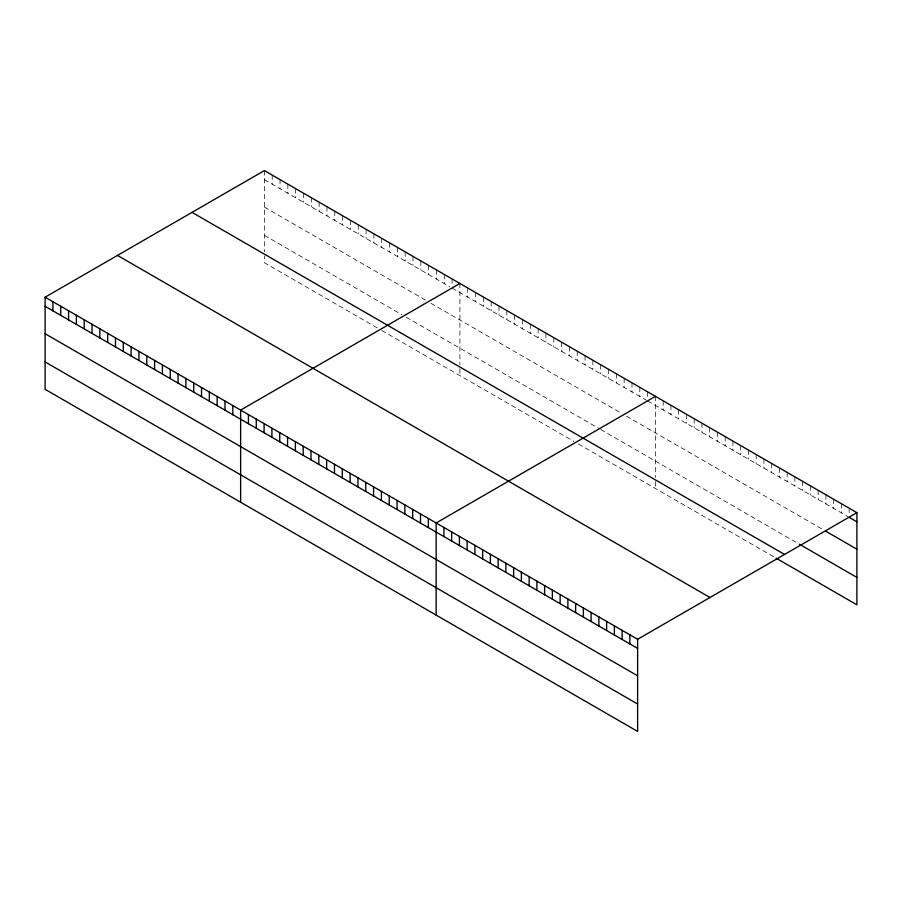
<?xml version="1.0" encoding="UTF-8"?>
<svg xmlns="http://www.w3.org/2000/svg" width="902" height="902" viewBox="0 0 902 902"><rect width="100%" height="100%" fill="white"/><g stroke="black" fill="none" stroke-linecap="round" stroke-linejoin="round"><path stroke-width="0.68" stroke-dasharray="4.51 3.38" d="M264.387 170.591L264.387 251.771M264.387 179.712L449.861 286.791M452.094 288.088L646.508 400.33M647.625 400.973L848.049 516.688M264.387 207.11L426.398 300.637M430.874 303.219L620.813 412.879M626.394 416.104L823.695 530.015M264.387 235.332L401.818 314.674M406.283 317.256L599.582 428.856M600.698 429.499L798.236 543.545M377.239 327.877L264.387 262.719L264.387 255.875M381.704 330.459L573.886 441.405M578.351 443.987L774.987 557.515M849.154 508.198L849.154 514.715M841.408 503.722L841.408 512.843M833.651 499.246L833.651 508.378M825.905 494.781L825.905 503.902M818.159 490.305L818.159 499.426M810.413 485.828L810.413 494.95M802.667 481.352L802.667 490.485M794.91 476.887L794.91 486.009M787.164 472.411L787.164 481.533M779.418 467.935L779.418 477.057M771.672 463.459L771.672 472.592M763.926 458.994L763.926 468.115M756.169 454.518L756.169 463.639M748.423 450.042L748.423 459.163M740.677 445.565L740.677 454.698M732.931 441.089L732.931 450.222M725.185 436.624L725.185 445.746M717.428 432.148L717.428 441.27M709.682 427.672L709.682 436.805M701.936 423.196L701.936 432.329M694.19 418.731L694.19 427.852M686.445 414.255L686.445 423.376M678.687 409.779L678.687 418.911M670.941 405.302L670.941 414.435M663.196 400.838L663.196 409.959M655.45 396.361L655.45 477.541M655.45 481.645L655.45 488.501M647.625 391.84L647.625 398.368M639.8 387.33L639.8 396.452M631.986 382.82L631.986 391.942M624.161 378.299L624.161 387.42M616.337 373.789L616.337 382.91M608.523 369.268L608.523 378.4M600.698 364.758L600.698 373.879M592.873 360.236L592.873 369.369M585.06 355.726L585.06 364.848M577.235 351.205L577.235 360.338M569.41 346.695L569.41 355.816M561.596 342.174L561.596 351.306M553.772 337.664L553.772 346.785M545.947 333.142L545.947 342.275M538.133 328.632L538.133 337.754M530.308 324.111L530.308 333.244M522.483 319.601L522.483 328.723M514.67 315.08L514.67 324.213M506.845 310.57L506.845 319.691M499.02 306.049L499.02 315.181M491.207 301.539L491.207 310.66M483.382 297.017L483.382 306.15M475.557 292.507L475.557 301.629M467.743 287.986L467.743 297.119M459.919 283.476L459.919 364.656M459.919 368.76L459.919 375.615M452.094 278.955L452.094 286.78M444.28 274.445L444.28 283.566M436.455 269.923L436.455 279.056M428.63 265.413L428.63 274.535M420.817 260.892L420.817 270.025M412.992 256.382L412.992 265.504M405.167 251.861L405.167 260.994M397.354 247.351L397.354 256.472M389.529 242.83L389.529 251.962M381.704 238.32L381.704 247.441M373.89 233.798L373.89 242.931M366.065 229.288L366.065 238.41M358.241 224.778L358.241 233.9M350.427 220.257L350.427 229.379M342.602 215.747L342.602 224.869M334.777 211.226L334.777 220.359M326.964 206.716L326.964 215.837M319.139 202.195L319.139 211.327M311.314 197.685L311.314 206.806M303.5 193.163L303.5 202.296M295.676 188.653L295.676 197.775M287.851 184.132L287.851 193.265M280.037 179.622L280.037 188.744M272.212 175.101L272.212 184.233"/><path stroke-width="1.35" d="M45.1 297.198L637.613 639.281L637.613 731.409L45.1 389.326L45.1 297.198L264.387 170.591L856.9 512.674L856.9 604.802L776.092 558.158M459.919 283.476L240.631 410.083L240.631 502.222M655.45 396.361L436.151 522.968L436.151 615.108M637.613 639.281L856.9 512.674M849.154 517.32L856.9 521.796M825.905 531.301L856.9 549.194M799.341 544.177L856.9 577.415M192.025 212.365L784.537 554.448M117.463 255.413L709.975 597.496M45.1 306.319L637.613 648.403M45.1 333.717L637.613 675.801M45.1 361.939L637.613 704.022M629.855 634.805L629.855 643.927M622.109 630.329L622.109 639.45M614.363 625.853L614.363 634.985M606.618 621.388L606.618 630.509M598.872 616.912L598.872 626.033M591.114 612.435L591.114 621.557M583.368 607.959L583.368 617.092M575.623 603.483L575.623 612.616M567.877 599.018L567.877 608.14M560.131 594.542L560.131 603.663M552.374 590.066L552.374 599.199M544.628 585.59L544.628 594.722M536.882 581.125L536.882 590.246M529.136 576.649L529.136 585.77M521.39 572.172L521.39 581.305M513.633 567.696L513.633 576.829M505.887 563.231L505.887 572.353M498.141 558.755L498.141 567.877M490.395 554.279L490.395 563.412M482.649 549.803L482.649 558.936M474.892 545.338L474.892 554.459M467.146 540.862L467.146 549.983M459.4 536.386L459.4 545.518M451.654 531.909L451.654 541.042M443.908 527.444L443.908 536.566M428.337 518.447L428.337 527.58M420.512 513.937L420.512 523.059M412.688 509.427L412.688 518.549M404.874 504.906L404.874 514.027M397.049 500.396L397.049 509.517M389.224 495.875L389.224 504.996M381.411 491.364L381.411 500.486M373.586 486.843L373.586 495.976M365.761 482.333L365.761 491.455M357.947 477.812L357.947 486.945M350.123 473.302L350.123 482.423M342.298 468.781L342.298 477.913M334.484 464.271L334.484 473.392M326.659 459.749L326.659 468.882M318.834 455.239L318.834 464.361M311.021 450.718L311.021 459.851M303.196 446.208L303.196 455.33M295.371 441.687L295.371 450.82M287.558 437.177L287.558 446.298M279.733 432.656L279.733 441.788M271.908 428.146L271.908 437.267M264.094 423.624L264.094 432.757M256.269 419.114L256.269 428.236M248.445 414.593L248.445 423.726M232.806 405.562L232.806 414.695M224.981 401.052L224.981 410.173M217.168 396.53L217.168 405.663M209.343 392.02L209.343 401.142M201.518 387.499L201.518 396.632M193.704 382.989L193.704 392.111M185.88 378.468L185.88 387.601M178.055 373.958L178.055 383.079M170.241 369.437L170.241 378.569M162.416 364.927L162.416 374.048M154.592 360.405L154.592 369.538M146.778 355.895L146.778 365.017M138.953 351.385L138.953 360.507M131.128 346.864L131.128 355.986M123.315 342.354L123.315 351.476M115.49 337.833L115.49 346.954M107.665 333.323L107.665 342.444M99.851 328.802L99.851 337.934M92.027 324.292L92.027 333.413M84.202 319.77L84.202 328.903M76.388 315.26L76.388 324.382M68.563 310.739L68.563 319.872M60.738 306.229L60.738 315.35M52.925 301.708L52.925 310.84"/></g></svg>
